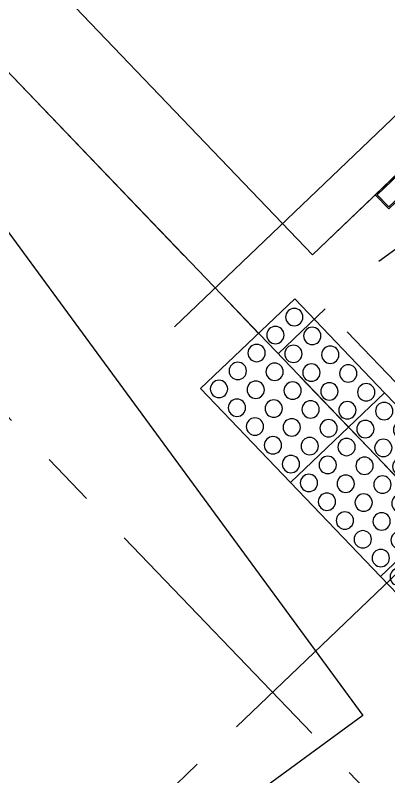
# Model space of a CAD drawing. Header units: millimetres. Extents: x 75184266 to 76346726, y -35077925 to -33679385.
# Drawn here: x 75396349 to 75397210, y -34608154 to -34606396 of the extents above; entities that cross this region are included whole.
import ezdxf

# ---------------------------------------------------------------- set-up
doc = ezdxf.new("R2010")
doc.units = ezdxf.units.MM
doc.header["$LTSCALE"] = 50
doc.header["$MEASUREMENT"] = 0
for name, pattern in [('CENTER', [2, 1.25, -0.25, 0.25, -0.25]), ('HIDDEN2', [0.1875, 0.125, -0.0625]), ('XR-지하3층$0$H', [1.3, 0.8, -0.5])]:
    doc.linetypes.add(name, pattern=pattern)
for name, color, linetype in [('CEN', 1, 'CENTER'), ('XR-지하3층$0$A-주차', 9, 'CONTINUOUS'), ('XR-지하3층$0$CON', 2, 'CONTINUOUS'), ('XR-지하3층$0$XR-지하3층$0$AA-DWXM-DOOR', 4, 'CONTINUOUS'), ('XR-지하3층$0$XR-지하3층$0$AA-XXXX-SYMB', 7, 'CONTINUOUS')]:
    doc.layers.add(name, color=color, linetype=linetype)
doc.layers.add('건축', color=8, linetype='CONTINUOUS', plot=False)

# ---------------------------------------------------------------- blocks, each defined once
blk = doc.blocks.new('XR-지하3층$0$XR-지하3층$0$점형블럭')
at = {"layer": 'XR-지하3층$0$XR-지하3층$0$AA-XXXX-SYMB', "color": 9, "ltscale": 5}
for p, q in [((300, 300), (0, 300)), ((0, 300), (0, 0)), ((300, 300), (300, 0)), ((300, 0), (0, 0))]:
    blk.add_line(p, q, dxfattribs=at)
at = {"layer": 'XR-지하3층$0$XR-지하3층$0$AA-XXXX-SYMB', "color": 9, "ltscale": 2}
for centre in [(30, 270), (90, 270), (150, 270), (210, 270), (270, 270), (30, 210), (90, 210), (150, 210), (210, 210), (270, 210), (30, 150), (90, 150), (150, 150), (210, 150), (270, 150), (30, 90), (90, 90), (150, 90), (210, 90), (270, 90), (30, 30), (90, 30), (150, 30), (210, 30), (270, 30)]:
    blk.add_circle(centre, 20, dxfattribs=at)
blk = doc.blocks.new('XR-지하3층$0$XR-지하3층$0$dsfdf')
at = {"layer": 'XR-지하3층$0$XR-지하3층$0$AA-DWXM-DOOR'}
for points in [[(140.9, -697.3), (114.2, -661), (78, -687.7), (137.3, -768.2), (173.5, -741.5), (146.9, -705.4)], [(131.9, -690.4), (113.5, -665.5), (82.5, -688.4), (138, -763.8), (169, -740.9), (150.8, -716.1)]]:
    blk.add_lwpolyline(points, dxfattribs=at)
at = {"layer": 'XR-지하3층$0$XR-지하3층$0$AA-XXXX-SYMB', "extrusion": (0, 0, -1), "zscale": -1, "rotation": 143.631410486732}
for p in [(-834.5, -627.3), (-593, -805.2), (-351.4, -983.1)]:
    blk.add_blockref('XR-지하3층$0$XR-지하3층$0$점형블럭', p, dxfattribs=at)
blk = doc.blocks.new('XR-지하3층$0$A$C73B52ADF')
at = {"layer": 'XR-지하3층$0$A-주차', "elevation": 0}
blk.add_lwpolyline([(-2037.7, 2465.6), (-37.7, 2465.6), (-37.7, -1134.4), (-2037.7, -1134.4)], close=True, dxfattribs=at)
blk = doc.blocks.new('XR-지하3층$0$기둥 0620')
at = {"layer": 'XR-지하3층$0$CON', "ltscale": 0.5}
blk.add_lwpolyline([(-600, 0), (600, 0), (600, 1500), (-600, 1500)], close=True, dxfattribs=at)

msp = doc.modelspace()

# ---------------------------------------------------------------- hatches: boundary and pattern name
at = {"layer": '건축', "ltscale": 100}
h = msp.add_hatch(dxfattribs=at)
h.set_pattern_fill('NET', color=256, scale=5000, angle=36.2507)
h.set_pattern_definition([(216.265, (75407715.4, -34606216.7), (369.702, -503.93), []), (306.265, (75407715.4, -34606216.7), (503.93, 369.702), [])])
h.paths.add_polyline_path([(75408902.1, -34599045.6), (75404709.6, -34602121.3), (75403708.9, -34600757.2), (75403121.8, -34601188), (75402333.7, -34601942.8), (75402543.4, -34602161.7), (75402326.7, -34602369.2), (75402082.8, -34602114.5), (75397107.1, -34606879.7), (75398764.9, -34608615.1), (75402995.3, -34604563.6), (75402697.7, -34604252.8), (75403445.1, -34603536.9), (75403661.8, -34603329.4), (75404247, -34603940.4), (75406546.3, -34607074.4), (75408150.8, -34605897.3), (75407467.6, -34604966), (75407032.2, -34605285.4), (75405944.2, -34603802.5), (75406048.6, -34603123.5), (75409849.6, -34600334.9)])

# ---------------------------------------------------------------- linework, layer by layer
at = {"layer": 'CEN', "ltscale": 10}
msp.add_line((75400199, -34604839), (75395299.4, -34609531.8), dxfattribs=at)
for points in [[(75400491.1, -34611664.1), (75394306.6, -34605207.1)], [(75400888.3, -34611283.7), (75395267.5, -34605415.2)]]:
    msp.add_lwpolyline(points, dxfattribs=at)
at = {"layer": '건축', "ltscale": 0.5}
msp.add_line((75402501.8, -34601713.2), (75397034.8, -34606948.8), dxfattribs=at)
at = {"layer": '건축', "ltscale": 20}
msp.add_line((75396716.3, -34607115.3), (75402018.4, -34602037.8), dxfattribs=at)
at = {"layer": '건축', "linetype": 'HIDDEN2', "ltscale": 30}
for p, q in [((75397063.6, -34607073.6), (75396955.3, -34607177.3)), ((75397827.9, -34607871.6), (75397063.6, -34607073.6)), ((75397719.6, -34607975.3), (75396955.3, -34607177.3))]:
    msp.add_line(p, q, dxfattribs=at)
at = {"layer": '건축', "linetype": 'XR-지하3층$0$H', "ltscale": 50}
msp.add_lwpolyline([(75407157.5, -34624823.5), (75401991.6, -34615413.2), (75402473.8, -34615148.5), (75399632.1, -34609972.2), (75395547.6, -34605707.7), (75395150.4, -34606088.1), (75390979.5, -34601733.4), (75389236.4, -34599913.5), (75387725, -34598335.5), (75388653, -34597446.7), (75387667.3, -34596417.6), (75393387, -34590939.3), (75396091.6, -34593763), (75396958.2, -34592933), (75402395, -34598609.3), (75401438.1, -34599525.8), (75402866.4, -34601017.1), (75402928.5, -34600957.7), (75403531.4, -34600515.4)], dxfattribs=at)

# ---------------------------------------------------------------- block references
at = {"layer": '건축', "extrusion": (0, 0, -1), "zscale": -1, "rotation": 46.23840256634876}
msp.add_blockref('XR-지하3층$0$기둥 0620', (-75396619.8, -34606515.5), dxfattribs=at)
at = {"layer": '건축'}
for name, p, rotation in [('XR-지하3층$0$A$C73B52ADF', (75395184.2, -34609500.1, 0), 306.2476159917877), ('XR-지하3층$0$XR-지하3층$0$dsfdf', (75397923.7, -34606576.4, 0), 277.3232765046096)]:
    msp.add_blockref(name, p, dxfattribs=dict(at, rotation=rotation))

doc.saveas('drawing.dxf')
